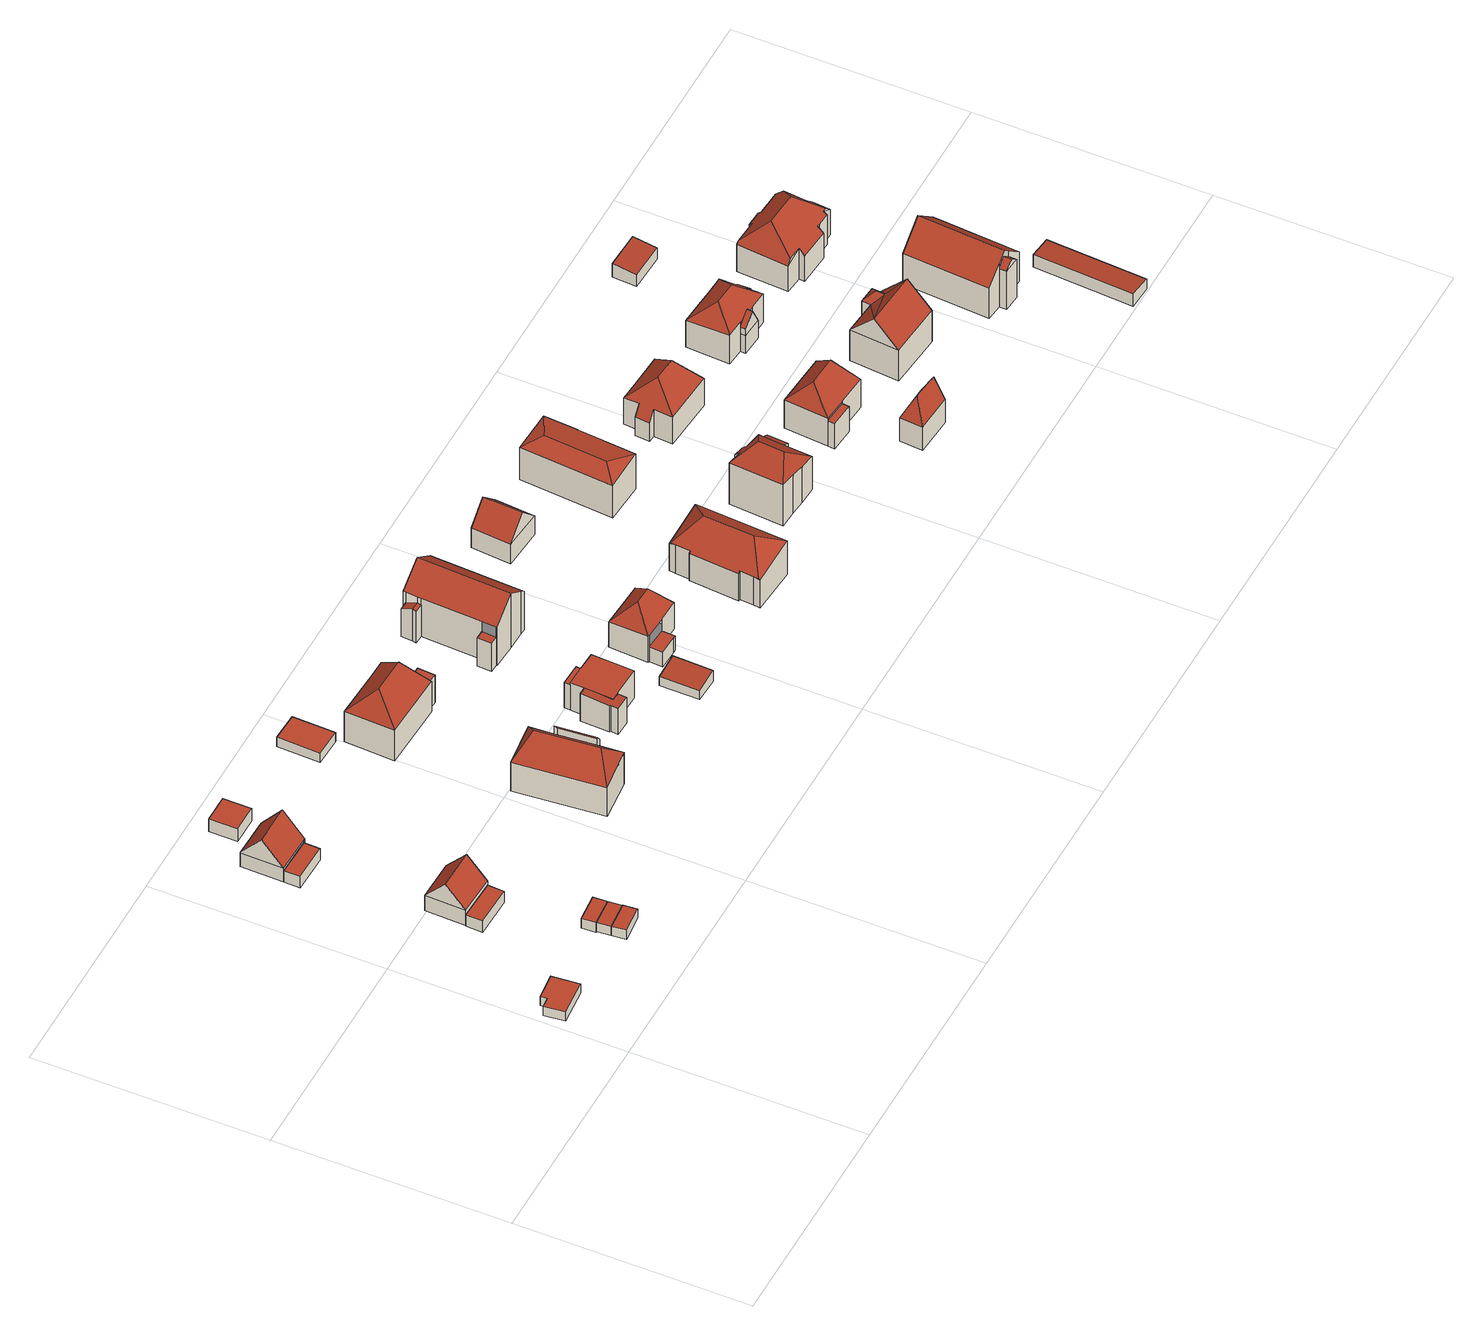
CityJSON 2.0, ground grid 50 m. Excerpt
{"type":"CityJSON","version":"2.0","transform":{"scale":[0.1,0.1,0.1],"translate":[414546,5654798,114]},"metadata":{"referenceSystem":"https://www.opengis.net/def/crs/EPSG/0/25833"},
"CityObjects":{
"building1":{"type":"Building","attributes":{"Dachtyp_tdc":"tdcPolyFlatRoof","Gemeindeschluessel":14612000,"Dachneigung":0,"QualitaetDacherkennung":89,"Geometrietyp2DReferenz":"3000","measuredHeight":2.41,"function":"31001_9998","roofType":"1000"},"geometry":[{"type":"Solid","lod":"2","boundaries":[[[[0,1,2,3]],[[1,4,5,2]],[[4,6,7,5]],[[6,8,9,7]],[[8,10,11,9]],[[10,0,3,11]],[[10,8,6,4,1,0]],[[3,2,5,7,9,11]]]],"semantics":{"surfaces":[{"type":"WallSurface"},{"type":"RoofSurface"},{"type":"GroundSurface"}],"values":[[0,0,0,0,0,0,1,2]]}}]},
"building2":{"type":"Building","attributes":{"Dachtyp_tdc":"tdcPolyFlatRoof","Gemeindeschluessel":14612000,"Dachneigung":0,"QualitaetDacherkennung":56,"Geometrietyp2DReferenz":"3000","measuredHeight":3,"function":"31001_9998","roofType":"1000"},"geometry":[{"type":"Solid","lod":"2","boundaries":[[[[12,13,14,15]],[[13,16,17,14]],[[16,18,19,17]],[[18,12,15,19]],[[18,16,13,12]],[[15,14,17,19]]]],"semantics":{"surfaces":[{"type":"WallSurface"},{"type":"RoofSurface"},{"type":"GroundSurface"}],"values":[[0,0,0,0,1,2]]}}]},
"building3":{"type":"Building","attributes":{"Dachtyp_tdc":"tdcPolyFlatRoof","Gemeindeschluessel":14612000,"Dachneigung":0,"QualitaetDacherkennung":85,"Geometrietyp2DReferenz":"3000","measuredHeight":2.39,"function":"31001_9998","roofType":"1000"},"geometry":[{"type":"Solid","lod":"2","boundaries":[[[[20,21,22,23]],[[21,24,25,22]],[[24,26,27,25]],[[26,20,23,27]],[[26,24,21,20]],[[23,22,25,27]]]],"semantics":{"surfaces":[{"type":"WallSurface"},{"type":"RoofSurface"},{"type":"GroundSurface"}],"values":[[0,0,0,0,1,2]]}}]},
"building4":{"type":"Building","attributes":{"Dachtyp_tdc":"tdcPolyFlatRoof","Gemeindeschluessel":14612000,"Dachneigung":0,"QualitaetDacherkennung":80,"Geometrietyp2DReferenz":"3000","measuredHeight":2.32,"function":"31001_9998","roofType":"1000"},"geometry":[{"type":"Solid","lod":"2","boundaries":[[[[28,29,30,27]],[[29,31,32,30]],[[31,33,23,32]],[[33,28,27,23]],[[33,31,29,28]],[[27,30,32,23]]]],"semantics":{"surfaces":[{"type":"WallSurface"},{"type":"RoofSurface"},{"type":"GroundSurface"}],"values":[[0,0,0,0,1,2]]}}]},
"building5":{"type":"Building","attributes":{"Dachtyp_tdc":"tdcPolyFlatRoof","Gemeindeschluessel":14612000,"Dachneigung":0,"QualitaetDacherkennung":86,"Geometrietyp2DReferenz":"3000","measuredHeight":2.64,"function":"31001_9998","roofType":"1000"},"geometry":[{"type":"Solid","lod":"2","boundaries":[[[[29,34,35,36]],[[34,37,38,35]],[[37,31,39,38]],[[31,29,36,39]],[[31,37,34,29]],[[36,35,38,39]]]],"semantics":{"surfaces":[{"type":"WallSurface"},{"type":"RoofSurface"},{"type":"GroundSurface"}],"values":[[0,0,0,0,1,2]]}}]},
"building6":{"type":"Building","attributes":{"Dachtyp_tdc":"tdcGableRoof","Gemeindeschluessel":14612000,"Dachneigung":48.6,"QualitaetDacherkennung":93,"Geometrietyp2DReferenz":"3000","measuredHeight":8.98,"function":"31001_9998","roofType":"3100"},"geometry":[{"type":"Solid","lod":"2","boundaries":[[[[40,41,42,43]],[[41,44,45,42]],[[44,46,47,45]],[[46,40,43,47]],[[44,41,48]],[[40,46,49]],[[41,40,49,48]],[[46,44,48,49]],[[43,42,45,47]]]],"semantics":{"surfaces":[{"type":"WallSurface"},{"type":"RoofSurface"},{"type":"GroundSurface"}],"values":[[0,0,0,0,0,0,1,1,2]]}}]},
"building7":{"type":"Building","attributes":{"Dachtyp_tdc":"tdcPolyFlatRoof","Gemeindeschluessel":14612000,"Dachneigung":0,"QualitaetDacherkennung":75,"Geometrietyp2DReferenz":"3000","measuredHeight":3,"function":"31001_9998","roofType":"1000"},"geometry":[{"type":"Solid","lod":"2","boundaries":[[[[50,51,52,53]],[[51,54,55,52]],[[54,56,57,55]],[[56,50,53,57]],[[56,54,51,50]],[[53,52,55,57]]]],"semantics":{"surfaces":[{"type":"WallSurface"},{"type":"RoofSurface"},{"type":"GroundSurface"}],"values":[[0,0,0,0,1,2]]}}]},
"building8":{"type":"Building","attributes":{"Gemeindeschluessel":14612000,"Geometrietyp2DReferenz":"3000","function":"31001_9998","roofType":"9999"},"children":["building8-1","building8-2"]},
"building8-1":{"type":"BuildingPart","attributes":{"Dachtyp_tdc":"tdcPolyFlatRoof","Dachneigung":0,"QualitaetDacherkennung":70,"Geometrietyp2DReferenz":"3000","measuredHeight":3.57,"roofType":"1000"},"parents":["building8"],"geometry":[{"type":"MultiSurface","lod":"2","boundaries":[[[58,59,60,61]],[[59,62,63,60]],[[62,64,65,63]],[[64,62,59,58]],[[61,60,63,65]]],"semantics":{"surfaces":[{"type":"WallSurface"},{"type":"RoofSurface"},{"type":"GroundSurface"}],"values":[0,0,0,1,2]}}]},
"building8-2":{"type":"BuildingPart","attributes":{"Dachtyp_tdc":"tdcGableRoof","Dachneigung":49.91,"QualitaetDacherkennung":97,"Geometrietyp2DReferenz":"3000","measuredHeight":9.06,"roofType":"3100"},"parents":["building8"],"geometry":[{"type":"MultiSurface","lod":"2","boundaries":[[[66,67,65,64]],[[66,68,52,67]],[[68,69,53,52]],[[69,70,71,53]],[[70,72,73,71]],[[74,75,76,77]],[[68,66,78,76,75,69]],[[64,78,66]],[[72,77,76,78,64]],[[70,74,77,72]],[[69,75,74,70]],[[73,61,65,67,52,53,71]]],"semantics":{"surfaces":[{"type":"WallSurface"},{"type":"RoofSurface"},{"type":"GroundSurface"}],"values":[0,0,0,0,0,1,1,0,0,0,0,2]}}]},
"building9":{"type":"Building","attributes":{"Dachtyp_tdc":"tdcPolyFlatRoof","Gemeindeschluessel":14612000,"Dachneigung":0,"QualitaetDacherkennung":97,"Geometrietyp2DReferenz":"3000","measuredHeight":3.3,"function":"31001_9998","roofType":"1000"},"geometry":[{"type":"Solid","lod":"2","boundaries":[[[[79,80,81,82]],[[80,83,84,81]],[[83,85,86,84]],[[85,79,82,86]],[[85,83,80,79]],[[82,81,84,86]]]],"semantics":{"surfaces":[{"type":"WallSurface"},{"type":"RoofSurface"},{"type":"GroundSurface"}],"values":[[0,0,0,0,1,2]]}}]},
"building10":{"type":"Building","attributes":{"Gemeindeschluessel":14612000,"Geometrietyp2DReferenz":"3000","function":"31001_9998","roofType":"9999"},"children":["building10-1","building10-2"]},
"building10-1":{"type":"BuildingPart","attributes":{"Dachtyp_tdc":"tdcHipRoof","Dachneigung":46.76,"QualitaetDacherkennung":64,"Geometrietyp2DReferenz":"3000","measuredHeight":12.62,"roofType":"3200"},"parents":["building10"],"geometry":[{"type":"MultiSurface","lod":"2","boundaries":[[[87,88,89,90]],[[88,91,92,89]],[[91,93,94,92]],[[93,95,96,94]],[[95,97,98,96]],[[95,93,99]],[[91,88,100]],[[93,91,100,99]],[[88,87,97,95,99,100]],[[90,89,92,94,96,98]]],"semantics":{"surfaces":[{"type":"WallSurface"},{"type":"RoofSurface"},{"type":"GroundSurface"}],"values":[0,0,0,0,0,1,1,1,1,2]}}]},
"building10-2":{"type":"BuildingPart","attributes":{"Dachtyp_tdc":"tdcPolyFlatRoof","Dachneigung":53.46,"QualitaetDacherkennung":37,"Geometrietyp2DReferenz":"3000","measuredHeight":10.43,"roofType":"2100"},"parents":["building10"],"geometry":[{"type":"MultiSurface","lod":"2","boundaries":[[[101,102,103,98,97]],[[102,104,105,103]],[[104,106,90,105]],[[106,87,90]],[[104,102,101,106]],[[98,103,105,90]]],"semantics":{"surfaces":[{"type":"WallSurface"},{"type":"RoofSurface"},{"type":"GroundSurface"}],"values":[0,0,0,0,1,2]}}]},
"building11":{"type":"Building","attributes":{"Dachtyp_tdc":"tdcPolyFlatRoof","Gemeindeschluessel":14612000,"Dachneigung":0,"QualitaetDacherkennung":94,"Geometrietyp2DReferenz":"3000","measuredHeight":2.42,"function":"31001_9998","roofType":"1000"},"geometry":[{"type":"Solid","lod":"2","boundaries":[[[[107,108,109,110]],[[108,111,112,109]],[[111,113,114,112]],[[113,107,110,114]],[[113,111,108,107]],[[110,109,112,114]]]],"semantics":{"surfaces":[{"type":"WallSurface"},{"type":"RoofSurface"},{"type":"GroundSurface"}],"values":[[0,0,0,0,1,2]]}}]},
"building12":{"type":"Building","attributes":{"Gemeindeschluessel":14612000,"Geometrietyp2DReferenz":"3000","function":"31001_9998","roofType":"9999"},"children":["building12-1","building12-2"]},
"building12-1":{"type":"BuildingPart","attributes":{"Dachtyp_tdc":"tdcHipRoof","Dachneigung":45.05,"QualitaetDacherkennung":76,"Geometrietyp2DReferenz":"3000","measuredHeight":13.19,"roofType":"3200"},"parents":["building12"],"geometry":[{"type":"MultiSurface","lod":"2","boundaries":[[[115,116,117,118]],[[116,119,120,117]],[[119,121,120]],[[122,123,124]],[[122,125,126,123]],[[125,127,128,126]],[[127,129,130,128]],[[129,131,132,130]],[[131,133,134,132]],[[133,115,118,134]],[[129,127,135]],[[125,122,119,116,136]],[[127,125,136,135]],[[116,115,133,131,129,135,136]],[[118,117,120,123,126,128,130,132,134]]],"semantics":{"surfaces":[{"type":"WallSurface"},{"type":"RoofSurface"},{"type":"GroundSurface"}],"values":[0,0,0,0,0,0,0,0,0,0,1,1,1,1,2]}}]},
"building12-2":{"type":"BuildingPart","attributes":{"Dachtyp_tdc":"tdcPolyFlatRoof","Dachneigung":0,"QualitaetDacherkennung":69,"Geometrietyp2DReferenz":"3000","measuredHeight":7.27,"roofType":"1000"},"parents":["building12"],"geometry":[{"type":"MultiSurface","lod":"2","boundaries":[[[121,137,138,120]],[[137,139,140,138]],[[139,124,123,140]],[[124,139,137,121]],[[120,138,140,123]]],"semantics":{"surfaces":[{"type":"WallSurface"},{"type":"RoofSurface"},{"type":"GroundSurface"}],"values":[0,0,0,1,2]}}]},
"building13":{"type":"Building","attributes":{"Gemeindeschluessel":14612000,"Geometrietyp2DReferenz":"3000","function":"31001_9998","roofType":"9999"},"children":["building13-1","building13-2","building13-3"]},
"building13-1":{"type":"BuildingPart","attributes":{"Dachtyp_tdc":"tdcPolyFlatRoof","Dachneigung":0,"QualitaetDacherkennung":34,"Geometrietyp2DReferenz":"3000","measuredHeight":6.74,"roofType":"1000"},"parents":["building13"],"geometry":[{"type":"MultiSurface","lod":"2","boundaries":[[[141,142,143,144]],[[142,145,146,143]],[[147,141,144,148]],[[147,145,142,141]],[[144,143,146,148]]],"semantics":{"surfaces":[{"type":"WallSurface"},{"type":"RoofSurface"},{"type":"GroundSurface"}],"values":[0,0,0,1,2]}}]},
"building13-2":{"type":"BuildingPart","attributes":{"Dachtyp_tdc":"tdcPolyFlatRoof","Dachneigung":0,"QualitaetDacherkennung":93,"Geometrietyp2DReferenz":"3000","measuredHeight":7.16,"roofType":"1000"},"parents":["building13"],"geometry":[{"type":"MultiSurface","lod":"2","boundaries":[[[149,150,151,146,145]],[[149,152,153,154,155,156,157,150]],[[151,158,159,160,161,148,146]],[[150,157,158,151]],[[157,156,162,159,158]],[[153,152,147,148,161]]],"semantics":{"surfaces":[{"type":"WallSurface"},{"type":"RoofSurface"},{"type":"GroundSurface"}],"values":[0,1,2,0,0,0]}}]},
"building13-3":{"type":"BuildingPart","attributes":{"Dachtyp_tdc":"tdcPolyFlatRoof","Dachneigung":3.47,"QualitaetDacherkennung":63,"Geometrietyp2DReferenz":"3000","measuredHeight":7.29,"roofType":"2100"},"parents":["building13"],"geometry":[{"type":"MultiSurface","lod":"2","boundaries":[[[162,163,164,159]],[[163,165,166,164]],[[165,167,168,166]],[[167,169,170,168]],[[169,171,172,170]],[[171,173,153,161,172]],[[171,169,167,165,163,162,174,154,173]],[[161,160,159,164,166,168,170,172]]],"semantics":{"surfaces":[{"type":"WallSurface"},{"type":"RoofSurface"},{"type":"GroundSurface"}],"values":[0,0,0,0,0,0,1,2]}}]},
"building14":{"type":"Building","attributes":{"Dachtyp_tdc":"tdcPolyFlatRoof","Gemeindeschluessel":14612000,"Dachneigung":6.54,"QualitaetDacherkennung":93,"Geometrietyp2DReferenz":"3000","measuredHeight":2.85,"function":"31001_9998","roofType":"2100"},"geometry":[{"type":"Solid","lod":"2","boundaries":[[[[175,176,177,178]],[[176,179,180,177]],[[179,181,182,180]],[[181,175,178,182]],[[181,179,176,175]],[[178,177,180,182]]]],"semantics":{"surfaces":[{"type":"WallSurface"},{"type":"RoofSurface"},{"type":"GroundSurface"}],"values":[[0,0,0,0,1,2]]}}]},
"building15":{"type":"Building","attributes":{"Gemeindeschluessel":14612000,"Geometrietyp2DReferenz":"3000","function":"31001_9998","roofType":"9999"},"children":["building15-1","building15-2","building15-3"]},
"building15-1":{"type":"BuildingPart","attributes":{"Dachtyp_tdc":"tdcGableRoof","Dachneigung":22.98,"QualitaetDacherkennung":41,"Geometrietyp2DReferenz":"3000","measuredHeight":8.46,"roofType":"3100"},"parents":["building15"],"geometry":[{"type":"MultiSurface","lod":"2","boundaries":[[[183,184,185,186]],[[184,187,188,185]],[[187,189,190,188]],[[189,191,192,190]],[[187,184,183,193]],[[193,191,189,187]],[[194,186,185,188,190,192]]],"semantics":{"surfaces":[{"type":"WallSurface"},{"type":"RoofSurface"},{"type":"GroundSurface"}],"values":[0,0,0,0,1,1,2]}}]},
"building15-2":{"type":"BuildingPart","attributes":{"Dachtyp_tdc":"tdcGableRoof","Dachneigung":38.09,"QualitaetDacherkennung":66,"Geometrietyp2DReferenz":"3000","measuredHeight":14.28,"roofType":"3100"},"parents":["building15"],"geometry":[{"type":"MultiSurface","lod":"2","boundaries":[[[195,196,186,197,198]],[[196,183,186]],[[199,192,191]],[[199,200,201,192]],[[200,202,203,201]],[[202,204,205,203]],[[204,206,207,205]],[[206,208,209,207]],[[208,210,211,209]],[[210,212,213,211]],[[212,214,215,213]],[[214,216,215]],[[210,208,206,204,202]],[[202,200,199,196,195,214,212,210]],[[197,186,194,192,201,203,205,207,209,211,213,215]]],"semantics":{"surfaces":[{"type":"WallSurface"},{"type":"RoofSurface"},{"type":"GroundSurface"}],"values":[0,0,0,0,0,0,0,0,0,0,0,0,1,1,2]}}]},
"building15-3":{"type":"BuildingPart","attributes":{"Dachtyp_tdc":"tdcPolyFlatRoof","Dachneigung":0,"QualitaetDacherkennung":86,"Geometrietyp2DReferenz":"3000","measuredHeight":7.41,"roofType":"1000"},"parents":["building15"],"geometry":[{"type":"MultiSurface","lod":"2","boundaries":[[[216,217,218,215]],[[217,219,220,218]],[[219,198,197,220]],[[198,219,217,216]],[[215,218,220,197]]],"semantics":{"surfaces":[{"type":"WallSurface"},{"type":"RoofSurface"},{"type":"GroundSurface"}],"values":[0,0,0,1,2]}}]},
"building16":{"type":"Building","attributes":{"Gemeindeschluessel":14612000,"Geometrietyp2DReferenz":"3000","function":"31001_9998","roofType":"9999"},"children":["building16-1","building16-2","building16-3"]},
"building16-1":{"type":"BuildingPart","attributes":{"Dachtyp_tdc":"tdcGableRoof","Dachneigung":16.38,"QualitaetDacherkennung":60,"Geometrietyp2DReferenz":"3000","measuredHeight":4.62,"roofType":"3100"},"parents":["building16"],"geometry":[{"type":"MultiSurface","lod":"2","boundaries":[[[221,222,223,224]],[[222,225,226,223]],[[225,227,228,226]],[[225,222,229]],[[222,221,230,229]],[[227,225,229,230]],[[224,223,226,228]]],"semantics":{"surfaces":[{"type":"WallSurface"},{"type":"RoofSurface"},{"type":"GroundSurface"}],"values":[0,0,0,0,1,1,2]}}]},
"building16-2":{"type":"BuildingPart","attributes":{"Dachtyp_tdc":"tdcHipRoof","Dachneigung":46.38,"QualitaetDacherkennung":79,"Geometrietyp2DReferenz":"3000","measuredHeight":11.24,"roofType":"3200"},"parents":["building16"],"geometry":[{"type":"MultiSurface","lod":"2","boundaries":[[[231,232,233]],[[231,234,235,232]],[[234,236,237,235]],[[236,238,239,237]],[[238,240,224,239]],[[240,221,224]],[[241,228,227]],[[241,242,243,228]],[[242,244,245,243]],[[244,246,247,245]],[[246,248,247]],[[244,242,241,240,238,249]],[[236,234,250]],[[238,236,250,249]],[[234,231,246,244,249,250]],[[232,235,237,239,224,228,243,245,247]]],"semantics":{"surfaces":[{"type":"WallSurface"},{"type":"RoofSurface"},{"type":"GroundSurface"}],"values":[0,0,0,0,0,0,0,0,0,0,0,1,1,1,1,2]}}]},
"building16-3":{"type":"BuildingPart","attributes":{"Dachtyp_tdc":"tdcPolyFlatRoof","Dachneigung":0,"QualitaetDacherkennung":59,"Geometrietyp2DReferenz":"3000","measuredHeight":3.83,"roofType":"1000"},"parents":["building16"],"geometry":[{"type":"MultiSurface","lod":"2","boundaries":[[[248,251,252,247]],[[251,253,254,252]],[[253,255,256,254]],[[255,233,232,256]],[[255,253,251,248,233]],[[232,247,252,254,256]]],"semantics":{"surfaces":[{"type":"WallSurface"},{"type":"RoofSurface"},{"type":"GroundSurface"}],"values":[0,0,0,0,1,2]}}]},
"building17":{"type":"Building","attributes":{"Dachtyp_tdc":"tdcFreeFormRoof","Gemeindeschluessel":14612000,"Dachneigung":43.95,"QualitaetDacherkennung":45,"Geometrietyp2DReferenz":"3000","measuredHeight":12.39,"function":"31001_9998","roofType":"5000"},"geometry":[{"type":"Solid","lod":"2","boundaries":[[[[257,258,259,260]],[[258,261,262,259]],[[261,263,264,262]],[[263,265,266,264]],[[265,267,268,266]],[[267,269,270,268]],[[269,271,272,270]],[[271,273,274,272]],[[273,275,276,274]],[[275,257,260,276]],[[269,277,278,271]],[[279,280,267,265,281]],[[269,280,279,277]],[[277,279,281,263,261,258,257,275,273,278]],[[265,263,281]],[[269,267,280]],[[273,271,278]],[[260,259,262,264,266,268,270,272,274,276]]]],"semantics":{"surfaces":[{"type":"WallSurface"},{"type":"RoofSurface"},{"type":"GroundSurface"}],"values":[[0,0,0,0,0,0,0,0,0,0,1,1,1,1,0,0,0,2]]}}]},
"building18":{"type":"Building","attributes":{"Dachtyp_tdc":"tdcGableRoof","Gemeindeschluessel":14612000,"Dachneigung":46.65,"QualitaetDacherkennung":84,"Geometrietyp2DReferenz":"3000","measuredHeight":9.71,"function":"31001_9998","roofType":"3100"},"geometry":[{"type":"Solid","lod":"2","boundaries":[[[[282,283,284,285]],[[283,286,287,284]],[[286,288,289,287]],[[288,282,285,289]],[[286,283,290]],[[282,288,291]],[[283,282,291,290]],[[288,286,290,291]],[[285,284,287,289]]]],"semantics":{"surfaces":[{"type":"WallSurface"},{"type":"RoofSurface"},{"type":"GroundSurface"}],"values":[[0,0,0,0,0,0,1,1,2]]}}]},
"building19":{"type":"Building","attributes":{"Gemeindeschluessel":14612000,"Geometrietyp2DReferenz":"3000","function":"31001_9998","roofType":"9999"},"children":["building19-1","building19-2"]},
"building19-1":{"type":"BuildingPart","attributes":{"Dachtyp_tdc":"tdcHipRoof","Dachneigung":12.14,"QualitaetDacherkennung":39,"Geometrietyp2DReferenz":"3000","measuredHeight":10.52,"roofType":"3200"},"parents":["building19"],"geometry":[{"type":"MultiSurface","lod":"2","boundaries":[[[292,293,294]],[[292,295,296,293]],[[295,297,298,296]],[[297,299,300,298]],[[299,301,302,300]],[[301,303,304,302]],[[303,305,306,307,304]],[[301,299,308]],[[297,295,309]],[[299,297,309,308]],[[295,292,305,303,301,308,309]],[[293,296,298,300,302,304,307]]],"semantics":{"surfaces":[{"type":"WallSurface"},{"type":"RoofSurface"},{"type":"GroundSurface"}],"values":[0,0,0,0,0,0,0,1,1,1,1,2]}}]},
"building19-2":{"type":"BuildingPart","attributes":{"Dachtyp_tdc":"tdcFreeFormRoof","Dachneigung":42.06,"QualitaetDacherkennung":23,"Geometrietyp2DReferenz":"3000","measuredHeight":4.78,"roofType":"5000"},"parents":["building19"],"geometry":[{"type":"MultiSurface","lod":"2","boundaries":[[[310,311,312,304]],[[311,313,314,312]],[[313,294,293,314]],[[306,310,304,307]],[[315,294,313]],[[313,311,316,315]],[[316,310,306,294,315]],[[310,316,311]],[[304,312,314,293,307]]],"semantics":{"surfaces":[{"type":"WallSurface"},{"type":"RoofSurface"},{"type":"GroundSurface"}],"values":[0,0,0,0,1,1,1,0,2]}}]},
"building20":{"type":"Building","attributes":{"Gemeindeschluessel":14612000,"Geometrietyp2DReferenz":"3000","function":"31001_9998","roofType":"9999"},"children":["building20-1","building20-2"]},
"building20-1":{"type":"BuildingPart","attributes":{"Dachtyp_tdc":"tdcPolyFlatRoof","Dachneigung":28.2,"QualitaetDacherkennung":64,"Geometrietyp2DReferenz":"3000","measuredHeight":8.48,"roofType":"2100"},"parents":["building20"],"geometry":[{"type":"MultiSurface","lod":"2","boundaries":[[[317,318,319,320]],[[321,322,323,324]],[[322,317,320,323]],[[322,321,318,317]],[[320,319,324,323]]],"semantics":{"surfaces":[{"type":"WallSurface"},{"type":"RoofSurface"},{"type":"GroundSurface"}],"values":[0,0,0,1,2]}}]},
"building20-2":{"type":"BuildingPart","attributes":{"Dachtyp_tdc":"tdcHipRoof","Dachneigung":10.68,"QualitaetDacherkennung":47,"Geometrietyp2DReferenz":"3000","measuredHeight":12.04,"roofType":"3200"},"parents":["building20"],"geometry":[{"type":"MultiSurface","lod":"2","boundaries":[[[325,326,327,319]],[[326,328,329,327]],[[328,330,331,329]],[[330,332,333,331]],[[332,334,335,333]],[[334,336,337,335]],[[336,338,339,337]],[[338,340,341,339]],[[340,342,343,341]],[[342,344,345,343]],[[344,346,321,324,345]],[[325,319,318]],[[332,330,328,326,347]],[[344,342,340,338,336,334,348]],[[326,325,346,344,348,347]],[[334,332,347,348]],[[327,329,331,333,335,337,339,341,343,345,324,319]]],"semantics":{"surfaces":[{"type":"WallSurface"},{"type":"RoofSurface"},{"type":"GroundSurface"}],"values":[0,0,0,0,0,0,0,0,0,0,0,0,1,1,1,1,2]}}]},
"building21":{"type":"Building","attributes":{"Dachtyp_tdc":"tdcHipRoof","Gemeindeschluessel":14612000,"Dachneigung":42.88,"QualitaetDacherkennung":85,"Geometrietyp2DReferenz":"3000","measuredHeight":12.08,"function":"31001_9998","roofType":"3200"},"geometry":[{"type":"Solid","lod":"2","boundaries":[[[[349,350,351,352]],[[350,353,354,351]],[[353,355,356,354]],[[355,357,358,356]],[[357,359,360,358]],[[359,361,362,360]],[[361,363,364,362]],[[363,365,366,364]],[[365,367,368,366]],[[367,349,352,368]],[[350,349,369]],[[363,361,359,357,355,353,370]],[[349,367,365,363,370,369]],[[353,350,369,370]],[[352,351,354,356,358,360,362,364,366,368]]]],"semantics":{"surfaces":[{"type":"WallSurface"},{"type":"RoofSurface"},{"type":"GroundSurface"}],"values":[[0,0,0,0,0,0,0,0,0,0,1,1,1,1,2]]}}]},
"building22":{"type":"Building","attributes":{"Dachtyp_tdc":"tdcFreeFormRoof","Gemeindeschluessel":14612000,"Dachneigung":62.34,"QualitaetDacherkennung":5,"Geometrietyp2DReferenz":"3000","measuredHeight":10.83,"function":"31001_9998","roofType":"5000"},"geometry":[{"type":"Solid","lod":"2","boundaries":[[[[371,372,373,374]],[[372,375,376,373]],[[375,377,378,376]],[[377,371,374,378]],[[379,377,375]],[[380,379,375,372]],[[380,372,371]],[[379,380,371,377]],[[374,373,376,378]]]],"semantics":{"surfaces":[{"type":"WallSurface"},{"type":"RoofSurface"},{"type":"GroundSurface"}],"values":[[0,0,0,0,0,1,1,1,2]]}}]},
"building23":{"type":"Building","attributes":{"Gemeindeschluessel":14612000,"Geometrietyp2DReferenz":"3000","function":"31001_9998","roofType":"9999"},"children":["building23-1","building23-2"]},
"building23-1":{"type":"BuildingPart","attributes":{"Dachtyp_tdc":"tdcHipRoof","Dachneigung":43.37,"QualitaetDacherkennung":57,"Geometrietyp2DReferenz":"3000","measuredHeight":12.09,"roofType":"3200"},"parents":["building23"],"geometry":[{"type":"MultiSurface","lod":"2","boundaries":[[[381,382,383,384]],[[382,385,386,383]],[[385,387,388,386]],[[387,389,390,388]],[[389,391,392,390]],[[391,393,394,392]],[[393,395,396,397,394]],[[398,381,384,399,400]],[[393,391,389,387,385,382,401]],[[381,398,402]],[[382,381,402,401]],[[398,395,393,401,402]],[[384,383,386,388,390,392,394,397,399]]],"semantics":{"surfaces":[{"type":"WallSurface"},{"type":"RoofSurface"},{"type":"GroundSurface"}],"values":[0,0,0,0,0,0,0,0,1,1,1,1,2]}}]},
"building23-2":{"type":"BuildingPart","attributes":{"Dachtyp_tdc":"tdcPolyFlatRoof","Dachneigung":0,"QualitaetDacherkennung":53,"Geometrietyp2DReferenz":"3000","measuredHeight":6.67,"roofType":"1000"},"parents":["building23"],"geometry":[{"type":"MultiSurface","lod":"2","boundaries":[[[403,404,405,406]],[[404,400,399,405]],[[396,403,406,397]],[[396,400,404,403]],[[406,405,399,397]]],"semantics":{"surfaces":[{"type":"WallSurface"},{"type":"RoofSurface"},{"type":"GroundSurface"}],"values":[0,0,0,1,2]}}]},
"building24":{"type":"Building","attributes":{"Gemeindeschluessel":14612000,"Geometrietyp2DReferenz":"3000","function":"31001_9998","roofType":"9999"},"children":["building24-1","building24-2"]},
"building24-1":{"type":"BuildingPart","attributes":{"Dachtyp_tdc":"tdcGableRoof","Dachneigung":62.73,"QualitaetDacherkennung":11,"Geometrietyp2DReferenz":"3000","measuredHeight":9.07,"roofType":"3100"},"parents":["building24"],"geometry":[{"type":"MultiSurface","lod":"2","boundaries":[[[407,408,409,410]],[[408,411,412,409]],[[411,413,414,412]],[[407,415,416,417,408]],[[418,417,416,419,420]],[[411,418,420,413]],[[408,417,418,411]],[[410,409,412,414]]],"semantics":{"surfaces":[{"type":"WallSurface"},{"type":"RoofSurface"},{"type":"GroundSurface"}],"values":[0,0,0,1,1,0,0,2]}}]},
"building24-2":{"type":"BuildingPart","attributes":{"Dachtyp_tdc":"tdcHipRoof","Dachneigung":40.07,"QualitaetDacherkennung":69,"Geometrietyp2DReferenz":"3000","measuredHeight":11.1,"roofType":"3200"},"parents":["building24"],"geometry":[{"type":"MultiSurface","lod":"2","boundaries":[[[421,422,423,414]],[[422,424,425,423]],[[424,426,427,425]],[[426,428,429,427]],[[428,430,431,429]],[[430,432,433,431]],[[432,434,435,433]],[[434,436,437,435]],[[436,438,439,437]],[[438,440,441,439]],[[440,442,407,410,441]],[[421,414,413,420]],[[440,438,436,434,432,430,443]],[[424,422,444]],[[430,428,426,424,444,443]],[[422,421,419,415,442,440,443,444]],[[423,425,427,429,431,433,435,437,439,441,410,414]]],"semantics":{"surfaces":[{"type":"WallSurface"},{"type":"RoofSurface"},{"type":"GroundSurface"}],"values":[0,0,0,0,0,0,0,0,0,0,0,0,1,1,1,1,2]}}]},
"building25":{"type":"Building","attributes":{"Dachtyp_tdc":"tdcFreeFormRoof","Gemeindeschluessel":14612000,"Dachneigung":46.9,"QualitaetDacherkennung":86,"Geometrietyp2DReferenz":"3000","measuredHeight":13.83,"function":"31001_9998","roofType":"5000"},"geometry":[{"type":"Solid","lod":"2","boundaries":[[[[445,446,447,448]],[[446,449,450,447]],[[449,451,452,450]],[[451,453,454,452]],[[453,455,456,454]],[[455,457,458,456]],[[457,459,460,458]],[[459,445,448,460]],[[461,459,457]],[[457,462,461]],[[462,457,455]],[[462,463,461]],[[449,463,462]],[[463,449,446]],[[464,462,455,453]],[[464,453,451]],[[462,464,451,449]],[[463,446,445]],[[461,463,445,459]],[[448,447,450,452,454,456,458,460]]]],"semantics":{"surfaces":[{"type":"WallSurface"},{"type":"RoofSurface"},{"type":"GroundSurface"}],"values":[[0,0,0,0,0,0,0,0,0,1,1,1,1,1,1,1,1,0,1,2]]}}]},
"building26":{"type":"Building","attributes":{"Dachtyp_tdc":"tdcPolyFlatRoof","Gemeindeschluessel":14612000,"Dachneigung":5.89,"QualitaetDacherkennung":92,"Geometrietyp2DReferenz":"3000","measuredHeight":3.59,"function":"31001_9998","roofType":"2100"},"geometry":[{"type":"Solid","lod":"2","boundaries":[[[[465,466,467,468]],[[466,469,470,467]],[[469,471,472,470]],[[471,465,468,472]],[[471,469,466,465]],[[468,467,470,472]]]],"semantics":{"surfaces":[{"type":"WallSurface"},{"type":"RoofSurface"},{"type":"GroundSurface"}],"values":[[0,0,0,0,1,2]]}}]},
"building27":{"type":"Building","attributes":{"Gemeindeschluessel":14612000,"Geometrietyp2DReferenz":"3000","function":"31001_9998","roofType":"9999"},"children":["building27-1","building27-2"]},
"building27-1":{"type":"BuildingPart","attributes":{"Dachtyp_tdc":"tdcGableRoof","Dachneigung":41.96,"QualitaetDacherkennung":63,"Geometrietyp2DReferenz":"3000","measuredHeight":11.8,"roofType":"3100"},"parents":["building27"],"geometry":[{"type":"MultiSurface","lod":"2","boundaries":[[[473,474,475,476]],[[474,477,478,475]],[[477,479,480,478]],[[479,481,482,483]],[[474,473,484,483,482]],[[474,482,481,477]],[[477,481,479]],[[480,485,476,475,478]]],"semantics":{"surfaces":[{"type":"WallSurface"},{"type":"RoofSurface"},{"type":"GroundSurface"}],"values":[0,0,0,1,1,0,0,2]}}]},
"building27-2":{"type":"BuildingPart","attributes":{"Dachtyp_tdc":"tdcGableRoof","Dachneigung":43.42,"QualitaetDacherkennung":83,"Geometrietyp2DReferenz":"3000","measuredHeight":13.26,"roofType":"3100"},"parents":["building27"],"geometry":[{"type":"MultiSurface","lod":"2","boundaries":[[[486,473,476]],[[487,480,479]],[[487,488,489,480]],[[488,490,491,489]],[[490,492,493,491]],[[492,494,495,493]],[[494,496,497,495]],[[496,486,476,497]],[[492,490,488,487,498]],[[498,486,496,494,492]],[[476,485,480,489,491,493,495,497]]],"semantics":{"surfaces":[{"type":"WallSurface"},{"type":"RoofSurface"},{"type":"GroundSurface"}],"values":[0,0,0,0,0,0,0,0,1,1,2]}}]},
"building28":{"type":"Building","attributes":{"Dachtyp_tdc":"tdcFreeFormRoof","Gemeindeschluessel":14612000,"Dachneigung":43.2,"QualitaetDacherkennung":54,"Geometrietyp2DReferenz":"3000","measuredHeight":13.11,"function":"31001_9998","roofType":"5000"},"geometry":[{"type":"Solid","lod":"2","boundaries":[[[[499,500,501,502]],[[500,503,504,501]],[[503,505,506,504]],[[505,507,508,506]],[[507,509,510,508]],[[509,511,512,510]],[[511,513,514,512]],[[513,515,516,514]],[[515,517,518,516]],[[517,519,520,518]],[[519,521,522,520]],[[521,523,524,522]],[[523,525,526,524]],[[525,527,528,526]],[[527,529,530,528]],[[529,531,532,530]],[[531,499,502,532]],[[533,509,507,505,534,535]],[[536,537,538,527,525]],[[535,534,503,500,499,531,529,538,537]],[[519,517,515,513,511,533,535,537,536,523,521]],[[505,503,534]],[[511,509,533]],[[525,523,536]],[[529,527,538]],[[502,501,504,506,508,510,512,514,516,518,520,522,524,526,528,530,532]]]],"semantics":{"surfaces":[{"type":"WallSurface"},{"type":"RoofSurface"},{"type":"GroundSurface"}],"values":[[0,0,0,0,0,0,0,0,0,0,0,0,0,0,0,0,0,1,1,1,1,0,0,0,0,2]]}}]},
"building29":{"type":"Building","attributes":{"Dachtyp_tdc":"tdcPolyFlatRoof","Gemeindeschluessel":14612000,"Dachneigung":6.07,"QualitaetDacherkennung":73,"Geometrietyp2DReferenz":"3000","measuredHeight":3.13,"function":"31001_9998","roofType":"2100"},"geometry":[{"type":"Solid","lod":"2","boundaries":[[[[539,540,541,542]],[[540,543,544,541]],[[543,545,546,544]],[[545,539,542,546]],[[545,543,540,539]],[[542,541,544,546]]]],"semantics":{"surfaces":[{"type":"WallSurface"},{"type":"RoofSurface"},{"type":"GroundSurface"}],"values":[[0,0,0,0,1,2]]}}]}
},
"vertices":[
[92,144,35],[13,136,35],[13,136,11],[92,144,11],[8,181,35],[8,181,11],[30,183,35],[30,183,11],[29,197,35],[29,197,11],[86,203,35],[86,203,11],
[159,379,37],[160,415,37],[160,415,7],[159,379,7],[248,412,37],[248,412,7],[247,377,37],[247,377,7],
[313,163,35],[315,133,35],[315,133,11],[313,163,11],[256,128,35],[256,128,11],[253,158,35],[253,158,11],
[253,158,34],[250,188,34],[250,188,11],[310,193,34],[310,193,11],[313,163,34],
[248,218,34],[248,218,8],[250,188,8],[308,223,34],[308,223,8],[310,193,8],
[162,501,49],[250,499,49],[250,499,8],[162,501,8],[248,412,48],[248,412,8],[160,415,48],[160,415,8],[249,456,98],[161,458,98],
[114,770,39],[197,768,39],[197,768,9],[114,770,9],[196,734,39],[196,734,9],[114,735,39],[114,735,9],
[203,847,45],[222,847,45],[222,847,9],[203,847,9],[222,814,45],[222,814,9],[202,814,45],[202,814,9],
[201,768,45],[201,768,9],[197,768,45],[114,770,45],[116,861,45],[116,861,9],[203,859,45],[203,859,9],[116,861,46],[115,816,100],[202,815,100],[203,859,46],[202,814,100],
[173,894,42],[173,954,42],[173,954,9],[173,894,9],[233,954,42],[233,954,9],[233,894,42],[233,894,9],
[616,363,95],[621,310,95],[621,310,11],[616,363,11],[530,301,87],[530,301,11],[512,492,87],[512,492,11],[604,500,95],[604,500,11],[608,448,95],[608,448,11],[561,468,138],[574,334,138],
[608,448,116],[623,449,96],[623,449,11],[631,365,96],[631,365,11],[616,363,116],
[489,934,35],[487,843,35],[487,843,11],[489,934,11],[425,845,35],[425,845,11],[428,936,35],[428,936,11],
[615,824,89],[641,823,89],[641,823,10],[615,824,10],[638,759,90],[638,759,10],[638,759,83],[637,722,90],[637,722,10],[637,722,83],[637,716,90],[637,716,10],[490,722,90],[490,722,10],[495,829,89],[495,829,10],[591,825,89],[591,825,10],[604,824,89],[604,824,10],[529,774,142],[609,771,142],
[663,758,83],[663,758,10],[661,721,83],[661,721,10],
[753,498,78],[800,496,78],[800,496,11],[753,498,11],[799,484,78],[799,484,11],[752,485,78],[752,485,11],
[799,484,83],[836,482,83],[836,482,11],[752,485,83],[751,455,83],[751,433,83],[749,394,83],[768,393,83],[833,391,83],[833,391,11],[768,393,11],[749,394,11],[751,455,11],[768,393,80],
[767,375,79],[767,375,11],[733,376,79],[733,376,11],[734,392,80],[734,392,11],[732,393,80],[732,393,11],[734,455,84],[734,455,11],[751,455,84],[749,394,80],
[884,364,33],[939,363,39],[939,363,10],[884,364,10],[937,278,39],[937,278,10],[883,280,33],[883,280,10],
[805,819,93],[786,820,93],[786,820,11],[805,819,11],[787,828,96],[787,828,11],[788,853,85],[788,853,11],[807,852,85],[807,852,11],[806,827,96],[806,827,11],
[800,691,112],[805,819,112],[800,691,11],[800,691,85],[807,852,112],[807,858,112],[807,858,11],[861,855,154],[861,855,11],[912,853,113],[912,853,11],[904,654,113],[904,654,11],[893,655,122],[893,655,11],[852,656,154],[852,656,11],[798,658,112],[798,658,11],[798,660,112],[798,660,11],[798,660,85],
[780,661,85],[780,661,11],[781,692,85],[781,692,11],
[1033,471,51],[1051,469,51],[1051,469,11],[1033,471,11],[1050,442,52],[1050,442,11],[1031,443,52],[1031,443,11],[1051,450,57],[1032,452,57],
[931,408,80],[931,408,11],[931,408,49],[928,408,80],[928,408,11],[932,492,78],[932,492,11],[1034,487,78],[1034,487,11],[1033,471,78],[1031,443,79],[1029,407,80],[1029,407,11],[1029,403,80],[1029,403,11],[980,405,80],[980,405,11],[980,405,49],[1002,445,123],[962,447,123],
[979,377,49],[979,377,11],[973,377,49],[973,377,11],[929,379,49],[929,379,11],
[1149,328,80],[1157,434,81],[1157,434,9],[1149,328,9],[1160,434,84],[1160,434,9],[1163,465,84],[1163,465,9],[1164,479,81],[1164,479,9],[1263,473,97],[1263,473,9],[1251,277,98],[1251,277,9],[1150,284,81],[1150,284,9],[1151,298,84],[1151,298,9],[1153,328,84],[1153,328,9],[1204,322,133],[1151,287,84],[1211,430,133],[1263,472,98],[1163,476,84],
[1054,754,57],[1060,839,58],[1060,839,6],[1054,754,6],[1148,833,56],[1148,833,6],[1143,748,55],[1143,748,6],[1103,836,103],[1098,751,103],
[1335,699,102],[1335,699,9],[1335,699,48],[1330,629,102],[1330,629,9],[1243,634,94],[1243,634,9],[1258,835,94],[1258,835,9],[1345,827,102],[1345,827,9],[1340,754,102],[1340,754,9],[1339,754,102],[1339,754,48],[1339,754,9],[1288,798,114],[1278,664,114],
[1340,754,48],[1360,752,48],[1360,752,9],[1355,698,48],[1355,698,9],[1346,709,57],[1350,753,57],
[1494,392,85],[1475,393,96],[1475,393,11],[1494,392,11],[1478,439,96],[1497,437,85],[1497,437,11],[1478,439,11],
[1475,393,98],[1471,331,98],[1471,331,11],[1432,333,105],[1432,333,11],[1400,336,111],[1400,336,11],[1361,338,119],[1361,338,11],[1369,454,119],[1369,454,11],[1407,451,112],[1407,451,11],[1408,462,101],[1408,462,11],[1436,460,96],[1436,460,11],[1436,449,106],[1436,449,11],[1479,446,98],[1479,446,11],[1478,439,98],[1429,369,131],[1433,424,131],
[1589,715,80],[1582,609,81],[1582,609,10],[1589,715,10],[1465,618,81],[1465,618,10],[1468,658,81],[1468,658,10],[1452,659,58],[1452,659,10],[1455,691,59],[1455,691,10],[1470,690,81],[1470,690,10],[1472,723,80],[1472,723,10],[1496,721,80],[1496,721,10],[1513,720,80],[1513,720,10],[1554,663,131],[1502,667,131],
[1654,191,70],[1658,241,70],[1658,241,9],[1654,191,9],[1741,236,70],[1741,236,9],[1738,185,70],[1738,185,9],[1740,210,118],[1681,215,118],
[1594,449,84],[1712,440,84],[1712,440,10],[1594,449,10],[1710,406,84],[1710,406,10],[1724,404,57],[1724,404,10],[1722,376,57],[1722,376,10],[1708,377,84],[1708,377,10],[1705,344,84],[1705,344,10],[1639,350,84],[1639,350,77],[1639,350,10],[1586,355,84],[1586,355,10],[1586,355,77],[1684,396,131],[1618,401,131],
[1638,336,77],[1585,340,77],[1585,340,10],[1638,336,10],
[1787,608,56],[1786,596,56],[1786,596,9],[1787,608,9],[1739,599,56],[1739,599,9],[1740,611,56],[1740,611,9],[1772,609,85],[1765,609,99],[1764,597,99],[1739,599,73],[1751,610,85],[1740,611,73],
[1740,611,85],[1701,614,85],[1701,614,9],[1706,707,80],[1706,707,9],[1754,704,79],[1754,704,9],[1788,701,80],[1788,701,9],[1832,699,79],[1832,699,9],[1830,668,81],[1830,668,9],[1845,667,66],[1845,667,9],[1844,640,68],[1844,640,9],[1829,642,83],[1829,642,9],[1827,605,85],[1827,605,9],[1787,608,85],[1791,653,120],[1741,657,120],
[1798,310,91],[1806,416,91],[1806,416,10],[1798,310,10],[1883,410,91],[1883,410,10],[1885,429,91],[1885,429,10],[1923,426,91],[1923,426,10],[1921,407,91],[1921,407,10],[1927,406,91],[1927,406,10],[1919,300,91],[1919,300,10],[1923,353,148],[1901,389,111],[1802,363,148],[1902,408,111],
[1812,860,36],[1814,912,42],[1814,912,6],[1812,860,6],[1895,909,42],[1895,909,6],[1893,857,36],[1893,857,6],
[2099,228,103],[2098,211,103],[2098,211,2],[2099,228,2],[2062,214,103],[2062,214,2],[2062,230,103],[2062,230,2],[2062,214,104],[2079,212,120],[2080,229,120],[2082,229,118],[2082,229,2],
[2099,228,118],[2062,230,116],[2026,233,82],[2026,233,2],[2038,418,83],[2038,418,2],[2094,414,134],[2094,414,2],[2150,409,81],[2150,409,2],[2138,225,81],[2138,225,2],[2082,229,134],
[2018,708,80],[2018,702,86],[2018,702,7],[2018,708,7],[2072,698,86],[2072,698,7],[2068,634,101],[2068,634,7],[2092,632,76],[2092,632,7],[2090,594,74],[2090,594,7],[2065,595,92],[2065,595,7],[2065,588,85],[2065,588,7],[2037,590,85],[2037,590,7],[2030,591,86],[2030,591,7],[2030,578,73],[2030,578,7],[1959,583,74],[1959,583,7],[1961,596,87],[1961,596,7],[1922,600,74],[1922,600,7],[1928,709,79],[1928,709,7],[1984,704,85],[1984,704,7],[1985,711,79],[1985,711,7],[2073,595,92],[2071,681,103],[2033,647,138],[1929,599,87],[1958,652,138],[1932,708,85],
[2186,220,32],[2238,217,26],[2238,217,0],[2186,220,0],[2226,4,26],[2226,4,0],[2174,7,32],[2174,7,0]
]}
